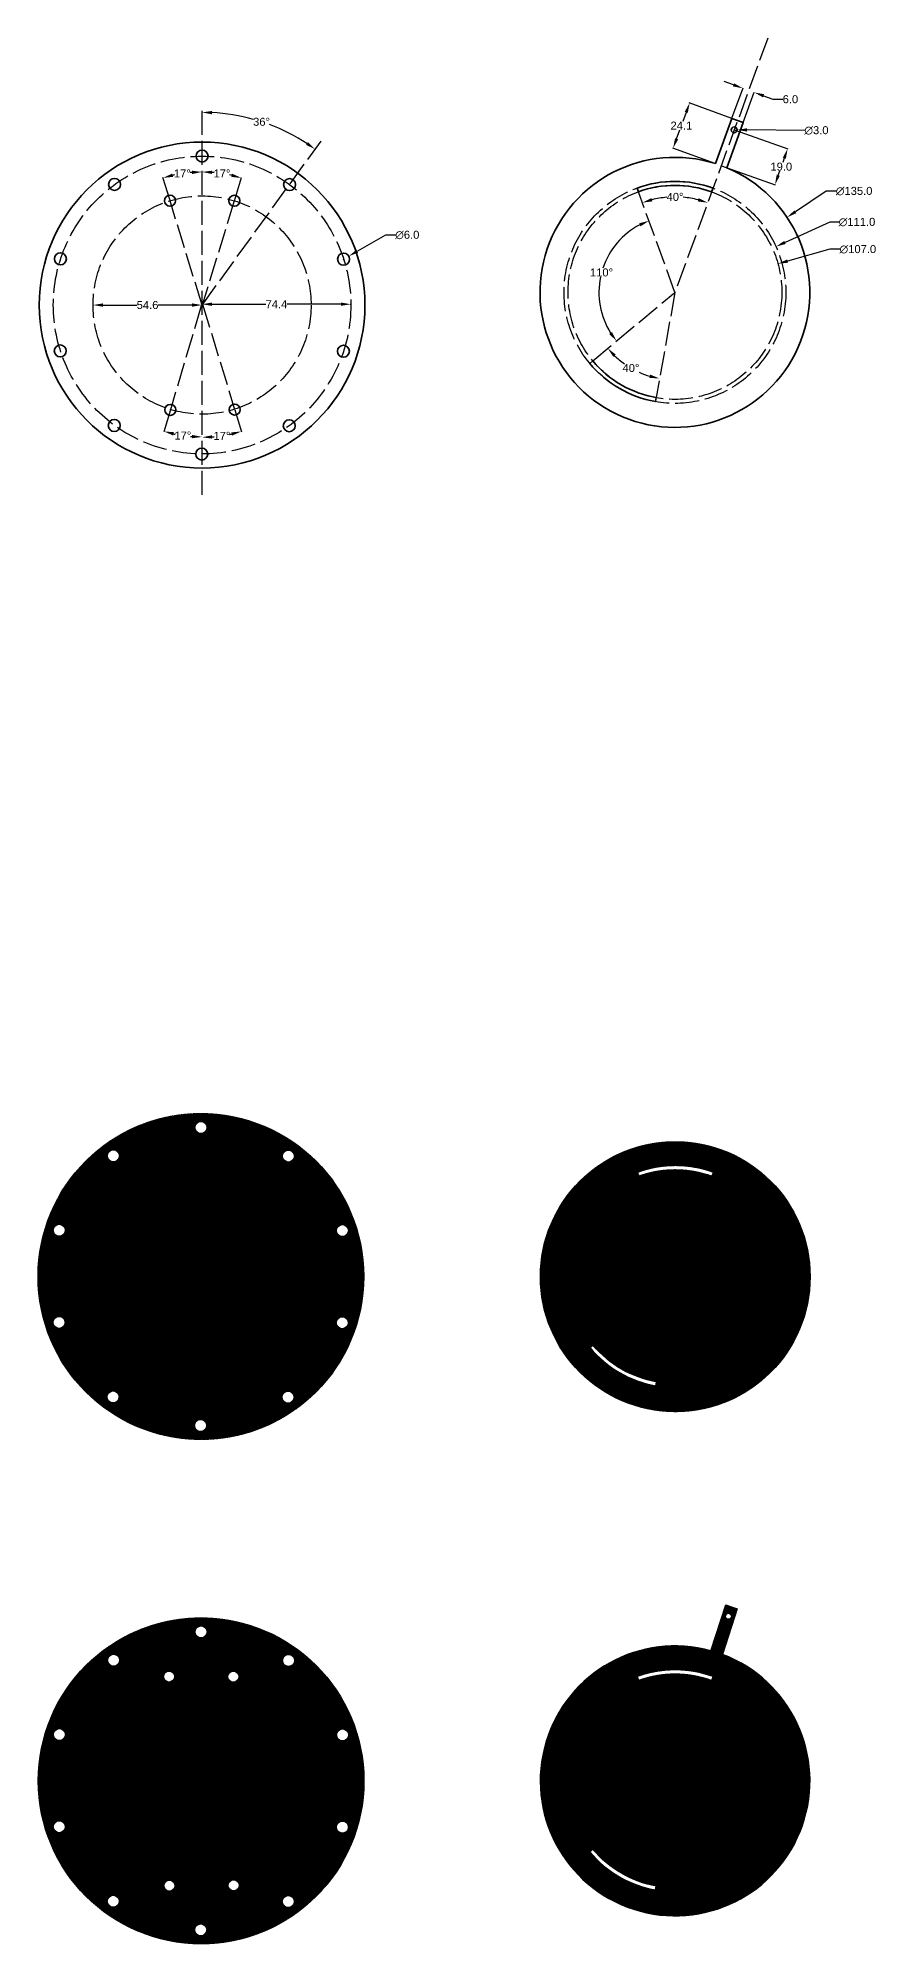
# Model space of a CAD drawing. Header units: inches. Extents: x -66 to 358, y -2106 to -203.
# Drawn here: x -66 to 354, y -2106 to -1153 of the extents above; entities that cross this region are included whole.
import ezdxf

# ---------------------------------------------------------------- set-up
doc = ezdxf.new("R2010")
doc.units = ezdxf.units.IN
doc.header["$MEASUREMENT"] = 0
doc.linetypes.add('ACAD_ISO02W100', pattern=[15, 12, -3])
doc.layers.add('main lines', color=7, linetype='Continuous', lineweight=35)
doc.layers.add('punktir', color=7, linetype='ACAD_ISO02W100')
doc.styles.get("Standard").update_dxf_attribs({"font": 'Arial.ttf'})
doc.dimstyles.get("Standard").update_dxf_attribs({"dimtxt": 4, "dimasz": 5, "dimexe": 0.18, "dimexo": 0.0625, "dimgap": 0.09, "dimtad": 0, "dimtih": 1, "dimtoh": 1, "dimdec": 1, "dimzin": 0, "dimdsep": 46, "dimtxsty": 'Standard', "dimcen": 0.09, "dimadec": 0, "dimazin": 0, "dimtfac": 1, "dimtdec": 1, "dimtofl": 0, "dimtmove": 0, "dimatfit": 3, "dimfxl": 1, "dimtolj": 1, "dimtzin": 0, "dimarcsym": 0})
pattern_1 = [(45, (6e-14, -961.75305), (-0.088388348, 0.088388348), [])]

# ---------------------------------------------------------------- blocks, each defined once
blk = doc.blocks.new('*U19')
blk.add_circle((0, 0), 3)
blk = doc.blocks.new('*U20')
at = {"layer": 'main lines', "color": 0, "linetype": 'ByBlock', "lineweight": -2, "transparency": 16777216}
blk.add_blockref('*U19', (15.54, 83.06), dxfattribs=at)
for p, rotation in [((-28.26, 68.88), 35.99999999999997), ((59.32, 68.78), 324), ((-55.37, 31.67), 71.99999999999997), ((86.34, 31.5), 288), ((-55.43, -14.38), 108), ((86.28, -14.55), 252), ((-28.41, -51.66), 144), ((59.17, -51.77), 216), ((15.36, -65.94), 180)]:
    blk.add_blockref('*U19', p, dxfattribs=dict(at, rotation=rotation))
blk = doc.blocks.new('*D25')
at = {"color": 0, "lineweight": -2, "transparency": 16777216}
for start, end in [(74.51351, 87.02568), (56.97432, 69.45011)]:
    blk.add_arc((16.03, -1286.62), 96.33, start, end, dxfattribs=at)
at = {"color": 0, "transparency": 16777216}
for points in [[(21.01, -1191.26), (21.05, -1189.59), (16.03, -1190.29)], [(69, -1205.17), (68.06, -1206.55), (72.65, -1208.69)]]:
    blk.add_solid(points, dxfattribs=at)
at = {"layer": 'Defpoints', "color": 0, "transparency": 16777216}
for p in [(16.03, -1187.42), (55.21, -1198.62), (75.6, -1204.63), (16.03, -1286.62), (16.03, -1381.47)]:
    blk.add_point(p, dxfattribs=at)
at = {"color": 0, "transparency": 16777216, "insert": (45.8, -1195.01), "char_height": 4, "attachment_point": 5}
blk.add_mtext('\\A1;36°', dxfattribs=at)
blk = doc.blocks.new('*D27')
at = {"color": 0, "lineweight": -2, "transparency": 16777216}
blk.add_line((-0.02, -1234.4), (-3.56, -1222.85), dxfattribs=at)
for start, end in [(101.91341, 102.77267), (94.30643, 95.19531)]:
    blk.add_arc((16.03, -1286.62), 66.54, start, end, dxfattribs=at)
at = {"color": 0, "transparency": 16777216}
for points in [[(11, -1219.44), (11.06, -1221.1), (16.03, -1220.08)], [(1.53, -1222.54), (1.1, -1220.92), (-3.51, -1223.02)]]:
    blk.add_solid(points, dxfattribs=at)
at = {"layer": 'Defpoints', "color": 0, "transparency": 16777216}
for p in [(16.03, -1187.42), (9.43, -1220.41), (0, -1234.46), (16.03, -1286.62), (16.03, -1381.47)]:
    blk.add_point(p, dxfattribs=at)
at = {"color": 0, "transparency": 16777216, "insert": (6.15, -1220.82), "char_height": 4, "attachment_point": 5}
blk.add_mtext('\\A1;17°', dxfattribs=at)
blk = doc.blocks.new('*D28')
at = {"color": 0, "lineweight": -2, "transparency": 16777216}
for p, q in [((-38.54, -1286.56), (-38.54, -1286.44)), ((-33.54, -1286.62), (-16.56, -1286.62)), ((11.03, -1286.62), (-5.95, -1286.62)), ((16.03, -1286.56), (16.03, -1286.44))]:
    blk.add_line(p, q, dxfattribs=at)
at = {"color": 0, "transparency": 16777216}
for points in [[(-33.54, -1285.79), (-33.54, -1287.46), (-38.54, -1286.62)], [(11.03, -1285.79), (11.03, -1287.46), (16.03, -1286.62)]]:
    blk.add_solid(points, dxfattribs=at)
at = {"layer": 'Defpoints', "color": 0, "transparency": 16777216}
for p in [(-38.54, -1286.62), (-38.54, -1286.62), (16.03, -1286.62)]:
    blk.add_point(p, dxfattribs=at)
at = {"color": 0, "transparency": 16777216, "insert": (-11.26, -1286.62), "char_height": 4, "attachment_point": 5}
blk.add_mtext('\\A1;54.6', dxfattribs=at)
blk = doc.blocks.new('*D36')
at = {"color": 0, "lineweight": -2, "transparency": 16777216}
for p, q in [((16.03, -1286.56), (16.03, -1286.03)), ((21.03, -1286.21), (47.98, -1286.21)), ((85.48, -1286.21), (58.53, -1286.21)), ((90.48, -1286.56), (90.48, -1286.03))]:
    blk.add_line(p, q, dxfattribs=at)
at = {"color": 0, "transparency": 16777216}
for points in [[(21.03, -1285.37), (21.03, -1287.04), (16.03, -1286.21)], [(85.48, -1285.37), (85.48, -1287.04), (90.48, -1286.21)]]:
    blk.add_solid(points, dxfattribs=at)
at = {"layer": 'Defpoints', "color": 0, "transparency": 16777216}
for p in [(90.48, -1286.21), (16.03, -1286.62), (90.48, -1286.62)]:
    blk.add_point(p, dxfattribs=at)
at = {"color": 0, "transparency": 16777216, "insert": (53.25, -1286.21), "char_height": 4, "attachment_point": 5}
blk.add_mtext('\\A1;74.4', dxfattribs=at)
blk = doc.blocks.new('*D37')
at = {"color": 0, "lineweight": -2, "transparency": 16777216}
for p, q in [((107.86, -1251.61), (93.76, -1259.7)), ((112.86, -1251.61), (107.86, -1251.61)), ((86.73, -1263.69), (86.91, -1263.69)), ((86.82, -1263.78), (86.82, -1263.6))]:
    blk.add_line(p, q, dxfattribs=at)
at = {"color": 0, "transparency": 16777216}
blk.add_solid([(93.34, -1258.98), (94.17, -1260.43), (89.42, -1262.19)], dxfattribs=at)
at = {"layer": 'Defpoints', "color": 0, "transparency": 16777216}
for p in [(84.22, -1265.18), (89.42, -1262.19)]:
    blk.add_point(p, dxfattribs=at)
at = {"color": 0, "transparency": 16777216, "insert": (118.73, -1251.61), "char_height": 4, "attachment_point": 5}
blk.add_mtext('\\A1;∅6.0', dxfattribs=at)
blk = doc.blocks.new('*D38')
at = {"color": 0, "lineweight": -2, "transparency": 16777216}
for p, q in [((282.23, -1199.02), (282.41, -1199.02)), ((282.32, -1199.11), (282.32, -1198.93)), ((317.65, -1199.32), (288.82, -1199.08))]:
    blk.add_line(p, q, dxfattribs=at)
at = {"color": 0, "transparency": 16777216}
blk.add_solid([(288.83, -1198.24), (288.81, -1199.91), (283.82, -1199.03)], dxfattribs=at)
at = {"layer": 'Defpoints', "color": 0, "transparency": 16777216}
for p in [(280.82, -1199.01), (283.82, -1199.03)]:
    blk.add_point(p, dxfattribs=at)
at = {"color": 0, "transparency": 16777216, "insert": (323.52, -1199.32), "char_height": 4, "attachment_point": 5}
blk.add_mtext('\\A1;∅3.0', dxfattribs=at)
blk = doc.blocks.new('*D39')
at = {"color": 0, "lineweight": -2, "transparency": 16777216}
for p, q in [((258.35, -1190.27), (256.7, -1194.79)), ((281.16, -1193.27), (259.89, -1185.51)), ((253.52, -1203.48), (255.17, -1198.97)), ((272.91, -1215.88), (251.64, -1208.12))]:
    blk.add_line(p, q, dxfattribs=at)
at = {"color": 0, "transparency": 16777216}
for points in [[(257.56, -1189.98), (259.13, -1190.55), (260.06, -1185.57)], [(252.74, -1203.2), (254.31, -1203.77), (251.81, -1208.18)]]:
    blk.add_solid(points, dxfattribs=at)
at = {"layer": 'Defpoints', "color": 0, "transparency": 16777216}
for p in [(260.06, -1185.57), (281.22, -1193.29), (272.96, -1215.9)]:
    blk.add_point(p, dxfattribs=at)
at = {"color": 0, "transparency": 16777216, "insert": (255.93, -1196.88), "char_height": 4, "attachment_point": 5}
blk.add_mtext('\\A1;24.1', dxfattribs=at)
blk = doc.blocks.new('*D40')
at = {"color": 0, "lineweight": -2, "transparency": 16777216}
for p, q in [((282.02, -1176.53), (277.32, -1174.81)), ((281.24, -1193.24), (286.77, -1178.07)), ((286.87, -1195.29), (292.41, -1180.13)), ((297.05, -1182.01), (301.74, -1183.73)), ((301.74, -1183.73), (306.74, -1183.73))]:
    blk.add_line(p, q, dxfattribs=at)
at = {"color": 0, "transparency": 16777216}
for points in [[(282.3, -1175.74), (281.73, -1177.31), (286.71, -1178.24)], [(297.33, -1181.23), (296.76, -1182.79), (292.35, -1180.3)]]:
    blk.add_solid(points, dxfattribs=at)
at = {"layer": 'Defpoints', "color": 0, "transparency": 16777216}
for p in [(292.35, -1180.3), (281.22, -1193.29), (286.85, -1195.35)]:
    blk.add_point(p, dxfattribs=at)
at = {"color": 0, "transparency": 16777216, "insert": (310.49, -1183.73), "char_height": 4, "attachment_point": 5}
blk.add_mtext('\\A1;6.0', dxfattribs=at)
blk = doc.blocks.new('*D41')
at = {"color": 0, "lineweight": -2, "transparency": 16777216}
for start, end in [(226.32463, 234.64427), (245.89227, 253.30423)]:
    blk.add_arc((252.69, -1280.29), 43.75, start, end, dxfattribs=at)
at = {"color": 0, "transparency": 16777216}
for points in [[(221.86, -1312.5), (223.08, -1311.36), (219.06, -1308.28)], [(240.31, -1321.39), (239.92, -1323.01), (244.98, -1323.36)]]:
    blk.add_solid(points, dxfattribs=at)
at = {"layer": 'Defpoints', "color": 0, "transparency": 16777216}
for p in [(252.69, -1280.29), (252.69, -1280.29), (211.56, -1314.52), (226.44, -1315.29), (243.28, -1332.88)]:
    blk.add_point(p, dxfattribs=at)
at = {"color": 0, "transparency": 16777216, "insert": (230.69, -1318.11), "char_height": 4, "attachment_point": 5}
blk.add_mtext('\\A1;40°', dxfattribs=at)
blk = doc.blocks.new('*D42')
at = {"color": 0, "lineweight": -2, "transparency": 16777216}
for start, end in [(94.90056, 103.96124), (75.91523, 84.97544)]:
    blk.add_arc((252.69, -1280.29), 47.72, start, end, dxfattribs=at)
at = {"color": 0, "transparency": 16777216}
for points in [[(241.42, -1234.77), (240.93, -1233.18), (236.39, -1235.43)], [(264.55, -1233.2), (264.06, -1234.79), (269.08, -1235.47)]]:
    blk.add_solid(points, dxfattribs=at)
at = {"layer": 'Defpoints', "color": 0, "transparency": 16777216}
for p in [(299.19, -1153.16), (234.42, -1230), (258.29, -1232.89), (252.69, -1280.29), (252.69, -1280.29)]:
    blk.add_point(p, dxfattribs=at)
at = {"color": 0, "transparency": 16777216, "insert": (252.74, -1232.56), "char_height": 4, "attachment_point": 5}
blk.add_mtext('\\A1;40°', dxfattribs=at)
blk = doc.blocks.new('*D43')
at = {"color": 0, "lineweight": -2, "transparency": 16777216}
for start, end in [(117.49917, 161.51033), (168.17786, 212.24155)]:
    blk.add_arc((252.69, -1280.29), 38.06, start, end, dxfattribs=at)
at = {"color": 0, "transparency": 16777216}
for points in [[(234.78, -1245.76), (235.45, -1247.29), (239.69, -1244.51)], [(221.17, -1300.1), (219.82, -1301.08), (223.43, -1304.64)]]:
    blk.add_solid(points, dxfattribs=at)
at = {"layer": 'Defpoints', "color": 0, "transparency": 16777216}
for p in [(234.42, -1230), (220.92, -1259.32), (252.69, -1280.29), (252.69, -1280.29), (211.56, -1314.52)]:
    blk.add_point(p, dxfattribs=at)
at = {"color": 0, "transparency": 16777216, "insert": (215.95, -1270.35), "char_height": 4, "attachment_point": 5}
blk.add_mtext('\\A1;110°', dxfattribs=at)
blk = doc.blocks.new('*D44')
at = {"color": 0, "lineweight": -2, "transparency": 16777216}
for p, q in [((328.39, -1229.67), (312.96, -1239.99)), ((333.39, -1229.67), (328.39, -1229.67)), ((252.6, -1280.29), (252.78, -1280.29)), ((252.69, -1280.38), (252.69, -1280.2))]:
    blk.add_line(p, q, dxfattribs=at)
at = {"color": 0, "transparency": 16777216}
blk.add_solid([(312.49, -1239.29), (313.42, -1240.68), (308.8, -1242.77)], dxfattribs=at)
at = {"layer": 'Defpoints', "color": 0, "transparency": 16777216}
for p in [(308.8, -1242.77), (196.58, -1317.8)]:
    blk.add_point(p, dxfattribs=at)
at = {"color": 0, "transparency": 16777216, "insert": (342.37, -1229.67), "char_height": 4, "attachment_point": 5}
blk.add_mtext('\\A1;∅135.0', dxfattribs=at)
blk = doc.blocks.new('*D45')
at = {"color": 0, "lineweight": -2, "transparency": 16777216}
for p, q in [((330.26, -1245.15), (307.8, -1255.32)), ((335.26, -1245.15), (330.26, -1245.15)), ((252.6, -1280.29), (252.78, -1280.29)), ((252.69, -1280.38), (252.69, -1280.2))]:
    blk.add_line(p, q, dxfattribs=at)
at = {"color": 0, "transparency": 16777216}
blk.add_solid([(307.45, -1254.56), (308.14, -1256.08), (303.24, -1257.38)], dxfattribs=at)
at = {"layer": 'Defpoints', "color": 0, "transparency": 16777216}
for p in [(303.24, -1257.38), (202.13, -1303.19)]:
    blk.add_point(p, dxfattribs=at)
at = {"color": 0, "transparency": 16777216, "insert": (343.81, -1245.15), "char_height": 4, "attachment_point": 5}
blk.add_mtext('\\A1;∅111.0', dxfattribs=at)
blk = doc.blocks.new('*D46')
at = {"color": 0, "lineweight": -2, "transparency": 16777216}
for p, q in [((330.26, -1258.76), (309.06, -1264.64)), ((335.26, -1258.76), (330.26, -1258.76)), ((252.6, -1280.29), (252.78, -1280.29)), ((252.69, -1280.38), (252.69, -1280.2))]:
    blk.add_line(p, q, dxfattribs=at)
at = {"color": 0, "transparency": 16777216}
blk.add_solid([(308.83, -1263.84), (309.28, -1265.44), (304.24, -1265.98)], dxfattribs=at)
at = {"layer": 'Defpoints', "color": 0, "transparency": 16777216}
for p in [(304.24, -1265.98), (201.14, -1294.59)]:
    blk.add_point(p, dxfattribs=at)
at = {"color": 0, "transparency": 16777216, "insert": (344.24, -1258.76), "char_height": 4, "attachment_point": 5}
blk.add_mtext('\\A1;∅107.0', dxfattribs=at)
blk = doc.blocks.new('*D47')
at = {"color": 0, "lineweight": -2, "transparency": 16777216}
blk.add_line((32.18, -1234.44), (35.76, -1222.89), dxfattribs=at)
for start, end in [(84.74464, 85.69357), (77.10637, 78.02546)]:
    blk.add_arc((16.03, -1286.62), 66.54, start, end, dxfattribs=at)
at = {"color": 0, "transparency": 16777216}
for points in [[(21, -1221.1), (21.06, -1219.44), (16.03, -1220.08)], [(31.09, -1220.96), (30.66, -1222.57), (35.71, -1223.06)]]:
    blk.add_solid(points, dxfattribs=at)
at = {"layer": 'Defpoints', "color": 0, "transparency": 16777216}
for p in [(16.03, -1187.42), (29.26, -1221.41), (32.17, -1234.5), (16.03, -1286.62), (16.03, -1381.47)]:
    blk.add_point(p, dxfattribs=at)
at = {"color": 0, "transparency": 16777216, "insert": (25.98, -1220.83), "char_height": 4, "attachment_point": 5}
blk.add_mtext('\\A1;17°', dxfattribs=at)
blk = doc.blocks.new('*D48')
at = {"color": 0, "lineweight": -2, "transparency": 16777216}
blk.add_line((0.15, -1339.08), (-3.09, -1349.97), dxfattribs=at)
for start, end in [(257.73354, 258.3759), (265.04887, 265.71953)]:
    blk.add_arc((16.03, -1285.62), 66.94, start, end, dxfattribs=at)
at = {"color": 0, "transparency": 16777216}
for points in [[(1.6, -1351.85), (2.01, -1350.23), (-3.04, -1349.79)], [(11.06, -1351.55), (11, -1353.21), (16.03, -1352.57)]]:
    blk.add_solid(points, dxfattribs=at)
at = {"layer": 'Defpoints', "color": 0, "transparency": 16777216}
for p in [(16.03, -1187.42), (15.62, -1287), (0.17, -1339.02), (3.22, -1351.33), (16.03, -1381.47)]:
    blk.add_point(p, dxfattribs=at)
at = {"color": 0, "transparency": 16777216, "insert": (6.4, -1351.87), "char_height": 4, "attachment_point": 5}
blk.add_mtext('\\A1;17°', dxfattribs=at)
blk = doc.blocks.new('*D49')
at = {"color": 0, "lineweight": -2, "transparency": 16777216}
blk.add_line((32.35, -1338.94), (35.72, -1350), dxfattribs=at)
for start, end in [(274.25218, 275.16806), (281.80025, 282.68751)]:
    blk.add_arc((16.03, -1285.36), 67.39, start, end, dxfattribs=at)
at = {"color": 0, "transparency": 16777216}
for points in [[(21.06, -1353.4), (21, -1351.73), (16.03, -1352.75)], [(30.62, -1350.3), (31.04, -1351.91), (35.66, -1349.83)]]:
    blk.add_solid(points, dxfattribs=at)
at = {"layer": 'Defpoints', "color": 0, "transparency": 16777216}
for p in [(16.03, -1187.42), (16.3, -1286.25), (32.33, -1338.88), (22.66, -1352.43), (16.03, -1381.47)]:
    blk.add_point(p, dxfattribs=at)
at = {"color": 0, "transparency": 16777216, "insert": (25.96, -1352.02), "char_height": 4, "attachment_point": 5}
blk.add_mtext('\\A1;17°', dxfattribs=at)
blk = doc.blocks.new('*D50')
at = {"color": 0, "lineweight": -2, "transparency": 16777216}
for p, q in [((282.29, -1199.04), (309.25, -1208.55)), ((275.96, -1216.99), (302.93, -1226.5)), ((304.42, -1221.72), (305.17, -1219.58)), ((307.42, -1213.2), (306.67, -1215.34))]:
    blk.add_line(p, q, dxfattribs=at)
at = {"color": 0, "transparency": 16777216}
for points in [[(306.64, -1212.92), (308.21, -1213.48), (309.08, -1208.49)], [(303.63, -1221.45), (305.2, -1222), (302.76, -1226.44)]]:
    blk.add_solid(points, dxfattribs=at)
at = {"layer": 'Defpoints', "color": 0, "transparency": 16777216}
for p in [(282.23, -1199.02), (309.08, -1208.49), (275.9, -1216.97)]:
    blk.add_point(p, dxfattribs=at)
at = {"color": 0, "transparency": 16777216, "insert": (305.92, -1217.46), "char_height": 4, "attachment_point": 5}
blk.add_mtext('\\A1;19.0', dxfattribs=at)
blk = doc.blocks.new('*U51')
blk.add_circle((0, 0), 3)
blk = doc.blocks.new('*U52')
at = {"color": 0, "linetype": 'ByBlock', "lineweight": -2, "transparency": 16777216}
blk.add_blockref('*U51', (15.54, 83.06), dxfattribs=at)
for p, rotation in [((-28.26, 68.88), 35.99999999999997), ((59.32, 68.78), 324), ((-55.37, 31.67), 71.99999999999997), ((86.34, 31.5), 288), ((-55.43, -14.38), 108), ((86.28, -14.55), 252), ((-28.41, -51.66), 144), ((59.17, -51.77), 216), ((15.36, -65.94), 180)]:
    blk.add_blockref('*U51', p, dxfattribs=dict(at, rotation=rotation))
blk = doc.blocks.new('*U53')
blk.add_circle((0, 0), 3)
blk = doc.blocks.new('*U54')
at = {"color": 0, "linetype": 'ByBlock', "lineweight": -2, "transparency": 16777216}
blk.add_blockref('*U53', (15.54, 83.06), dxfattribs=at)
for p, rotation in [((-28.26, 68.88), 35.99999999999997), ((59.32, 68.78), 324), ((-55.37, 31.67), 71.99999999999997), ((86.34, 31.5), 288), ((-55.43, -14.38), 108), ((86.28, -14.55), 252), ((-28.41, -51.66), 144), ((59.17, -51.77), 216), ((15.36, -65.94), 180)]:
    blk.add_blockref('*U53', p, dxfattribs=dict(at, rotation=rotation))

msp = doc.modelspace()

# ---------------------------------------------------------------- hatches: boundary and pattern name
h = msp.add_hatch()
h.set_pattern_fill('ANSI31', color=256)
h.set_pattern_definition(pattern_1)
h.paths.add_polyline_path([(96.95, -1772.33, 1), (-66.05, -1772.33, 1)])
h.paths.add_polyline_path([(89.19, -1795.43, -1), (83.19, -1795.43, -1)], flags=16)
h.paths.add_polyline_path([(83.25, -1749.39, -1), (89.25, -1749.39, -1)], flags=16)
h.paths.add_polyline_path([(62.08, -1832.65, -1), (56.08, -1832.65, -1)], flags=16)
h.paths.add_polyline_path([(56.23, -1712.11, -1), (62.23, -1712.11, -1)], flags=16)
h.paths.add_polyline_path([(18.27, -1846.83, -1), (12.27, -1846.83, -1)], flags=16)
h.paths.add_polyline_path([(12.45, -1697.83, -1), (18.45, -1697.83, -1)], flags=16)
h.paths.add_polyline_path([(-25.5, -1832.55, -1), (-31.5, -1832.55, -1)], flags=16)
h.paths.add_polyline_path([(-31.35, -1712, -1), (-25.35, -1712, -1)], flags=16)
h.paths.add_polyline_path([(-58.52, -1795.26, -1), (-52.52, -1795.26, -1)], flags=16)
h.paths.add_polyline_path([(-58.46, -1749.22, -1), (-52.46, -1749.22, -1)], flags=16)
h = msp.add_hatch()
h.set_pattern_fill('ANSI31', color=256)
h.set_pattern_definition(pattern_1)
h.paths.add_polyline_path([(185.37, -1772.42, 1), (320.37, -1772.42, 1)])
h.paths.add_polyline_path([(234.6, -1722.13), (233.91, -1720.25, -0.176577), (271.93, -1720.29), (271.24, -1722.17, 0.176586)], flags=16)
h.paths.add_polyline_path([(211.74, -1806.65, 0.176586), (243.46, -1825.01), (243.11, -1826.98, -0.176577), (210.21, -1807.94)], flags=16)
h = msp.add_hatch()
h.set_pattern_fill('ANSI31', color=256)
h.set_pattern_definition(pattern_1)
h.paths.add_polyline_path([(276.44, -1961.3), (283.88, -1938.41), (278.17, -1936.56), (270.74, -1959.45, 44.977763)])
h.paths.add_polyline_path([(234.51, -1974.23), (233.82, -1972.35, -0.176577), (271.84, -1972.39), (271.15, -1974.27, 0.176586)], flags=16)
h.paths.add_polyline_path([(277.98, -1942.24, -1), (280.98, -1942.24, -1)], flags=16)
h.paths.add_polyline_path([(211.65, -2058.75, 0.176586), (243.37, -2077.1), (243.02, -2079.07, -0.176577), (210.12, -2060.03)], flags=16)
h.paths.add_polyline_path([(-65.96, -2024.51, 1), (97.04, -2024.51, 1)])
h.paths.add_polyline_path([(-3.23, -1972.35, -1), (2.27, -1972.35, -1)], flags=16)
h.paths.add_polyline_path([(28.93, -1972.39, -1), (34.43, -1972.39, -1)], flags=16)
h.paths.add_polyline_path([(2.43, -2076.91, -1), (-3.07, -2076.91, -1)], flags=16)
h.paths.add_polyline_path([(34.59, -2076.77, -1), (29.09, -2076.77, -1)], flags=16)
h.paths.add_polyline_path([(-31.26, -1964.19, -1), (-25.26, -1964.19, -1)], flags=16)
h.paths.add_polyline_path([(-58.37, -2001.41, -1), (-52.37, -2001.41, -1)], flags=16)
h.paths.add_polyline_path([(12.54, -1950.01, -1), (18.54, -1950.01, -1)], flags=16)
h.paths.add_polyline_path([(-58.43, -2047.45, -1), (-52.43, -2047.45, -1)], flags=16)
h.paths.add_polyline_path([(56.32, -1964.29, -1), (62.32, -1964.29, -1)], flags=16)
h.paths.add_polyline_path([(-25.41, -2084.73, -1), (-31.41, -2084.73, -1)], flags=16)
h.paths.add_polyline_path([(89.34, -2001.58, -1), (83.34, -2001.58, -1)], flags=16)
h.paths.add_polyline_path([(18.36, -2099.01, -1), (12.36, -2099.01, -1)], flags=16)
h.paths.add_polyline_path([(89.28, -2047.62, -1), (83.28, -2047.62, -1)], flags=16)
h.paths.add_polyline_path([(62.17, -2084.84, -1), (56.17, -2084.84, -1)], flags=16)

# ---------------------------------------------------------------- linework, layer by layer
for points in [[(234.6, -1722.13, -0.176586), (271.24, -1722.17), (271.93, -1720.29, 0.176577), (233.91, -1720.25)], [(243.46, -1825.01, -0.176586), (211.74, -1806.65), (210.21, -1807.94, 0.176577), (243.11, -1826.98)], [(234.51, -1974.23, -0.176586), (271.15, -1974.27), (271.84, -1972.39, 0.176577), (233.82, -1972.35)], [(243.37, -2077.1, -0.176586), (211.65, -2058.75), (210.12, -2060.03, 0.176577), (243.02, -2079.07)]]:
    msp.add_lwpolyline(points, format="xyb", close=True)
msp.add_lwpolyline([(270.74, -1959.45), (278.17, -1936.56), (283.88, -1938.41), (276.44, -1961.3)])
for centre, radius in [((15.45, -1772.33), 81.5), ((252.87, -1772.42), 67.5), ((15.54, -2024.51), 81.5), ((279.48, -1942.24), 1.5), ((-0.48, -1972.35), 2.75), ((31.68, -1972.39), 2.75), ((-0.32, -2076.91), 2.75), ((31.84, -2076.77), 2.75)]:
    msp.add_circle(centre, radius)
msp.add_arc((252.78, -2024.51), 67.5, 74.57095, 69.47631)
at = {"layer": 'main lines'}
msp.add_lwpolyline([(272.96, -1215.9), (281.22, -1193.29), (286.85, -1195.35), (278.6, -1217.96)], dxfattribs=at)
for points in [[(234.42, -1230, -0.176586), (271.06, -1230.04), (271.75, -1228.16, 0.176577), (233.73, -1228.12)], [(243.28, -1332.88, -0.176586), (211.56, -1314.52), (210.03, -1315.81, 0.176577), (242.93, -1334.85)]]:
    msp.add_lwpolyline(points, format="xyb", close=True, dxfattribs=at)
for centre, radius in [((282.32, -1199.02), 1.5), ((16.03, -1286.62), 81.5), ((0, -1234.46), 2.75), ((32.17, -1234.5), 2.75), ((0.17, -1339.02), 2.75), ((32.33, -1338.88), 2.75)]:
    msp.add_circle(centre, radius, dxfattribs=at)
msp.add_arc((252.69, -1280.29), 67.5, 72.51812, 67.42348, dxfattribs=at)
at = {"layer": 'punktir'}
for p, q in [((299.19, -1153.16), (252.69, -1280.29)), ((16.03, -1381.47), (16.03, -1187.42)), ((16.03, -1286.62), (75.6, -1204.63)), ((16.03, -1286.62), (0, -1234.46)), ((32.17, -1234.5), (16.03, -1286.62)), ((252.69, -1280.29), (234.42, -1230)), ((16.3, -1286.25), (32.33, -1338.88)), ((211.56, -1314.52), (252.69, -1280.29)), ((252.69, -1280.29), (243.28, -1332.88)), ((15.62, -1287), (0.17, -1339.02))]:
    msp.add_line(p, q, dxfattribs=at)
for centre, radius in [((16.03, -1286.62), 74.45), ((252.69, -1280.29), 55.5), ((252.69, -1280.29), 53.5), ((16.03, -1286.62), 54.57)]:
    msp.add_circle(centre, radius, dxfattribs=at)

# ---------------------------------------------------------------- block references
for name, p in [('*U52', (-0.09, -1780.89)), ('*U54', (0, -2033.07))]:
    msp.add_blockref(name, p)
at = {"layer": 'main lines'}
msp.add_blockref('*U20', (0.49, -1295.18), dxfattribs=at)

# ---------------------------------------------------------------- dimensions: what is measured, and where the dimension line sits
for base, line1, line2, picture, middle in [((258.29, -1232.89), ((299.19, -1153.16), (252.69, -1280.29)), ((252.69, -1280.29), (234.42, -1230)), '*D42', (252.74, -1232.56)), ((9.43, -1220.41), ((16.03, -1286.62), (0, -1234.46)), ((16.03, -1381.47), (16.03, -1187.42)), '*D27', (6.15, -1220.82)), ((3.22, -1351.33), ((16.03, -1381.47), (16.03, -1187.42)), ((15.62, -1287), (0.17, -1339.02)), '*D48', (6.4, -1351.87)), ((55.21, -1198.62), ((16.03, -1286.62), (75.6, -1204.63)), ((16.03, -1381.47), (16.03, -1187.42)), '*D25', (45.8, -1195.01)), ((29.26, -1221.41), ((32.17, -1234.5), (16.03, -1286.62)), ((16.03, -1381.47), (16.03, -1187.42)), '*D47', (25.98, -1220.83)), ((22.66, -1352.43), ((16.3, -1286.25), (32.33, -1338.88)), ((16.03, -1381.47), (16.03, -1187.42)), '*D49', (25.96, -1352.02)), ((220.92, -1259.32), ((252.69, -1280.29), (234.42, -1230)), ((211.56, -1314.52), (252.69, -1280.29)), '*D43', (215.95, -1270.35)), ((226.44, -1315.29), ((252.69, -1280.29), (243.28, -1332.88)), ((211.56, -1314.52), (252.69, -1280.29)), '*D41', (230.69, -1318.11))]:
    dim = msp.add_angular_dim_2l(base=base, line1=line1, line2=line2, dimstyle='Standard')
    dim.commit()
    dim.dimension.update_dxf_attribs({"geometry": picture, "text_midpoint": middle})
for p1, p2, distance, picture, middle in [((281.22, -1193.29), (286.85, -1195.35), 16.03, '*D40', (310.49, -1183.73)), ((272.96, -1215.9), (281.22, -1193.29), 22.52, '*D39', (255.93, -1196.88)), ((275.9, -1216.97), (282.23, -1199.02), -28.47, '*D50', (305.92, -1217.46))]:
    dim = msp.add_aligned_dim(p1=p1, p2=p2, distance=distance, dimstyle='Standard')
    dim.commit()
    dim.dimension.update_dxf_attribs({"geometry": picture, "text_midpoint": middle})
for p1, p2, picture, middle in [((280.82, -1199.01), (283.82, -1199.03), '*D38', (317.65, -1199.32)), ((196.58, -1317.8), (308.8, -1242.77), '*D44', (342.37, -1229.67)), ((202.13, -1303.19), (303.24, -1257.38), '*D45', (343.81, -1245.15)), ((84.22, -1265.18), (89.42, -1262.19), '*D37', (118.73, -1251.61)), ((201.14, -1294.59), (304.24, -1265.98), '*D46', (344.24, -1258.76))]:
    dim = msp.add_diameter_dim_2p(p1=p1, p2=p2, dimstyle='Standard')
    dim.commit()
    dim.dimension.update_dxf_attribs({"geometry": picture, "text_midpoint": middle, "dimtype": 163})
for base, p1, p2, picture, middle in [((-38.54, -1286.62), (16.03, -1286.62), (-38.54, -1286.62), '*D28', (-11.26, -1286.62)), ((90.4773, -1286.2059), (16.0302, -1286.6226), (90.4773, -1286.6226), '*D36', (53.2537, -1286.2059))]:
    dim = msp.add_linear_dim(base=base, p1=p1, p2=p2, dimstyle='Standard')
    dim.commit()
    dim.dimension.update_dxf_attribs({"geometry": picture, "text_midpoint": middle})

doc.saveas('drawing.dxf')
